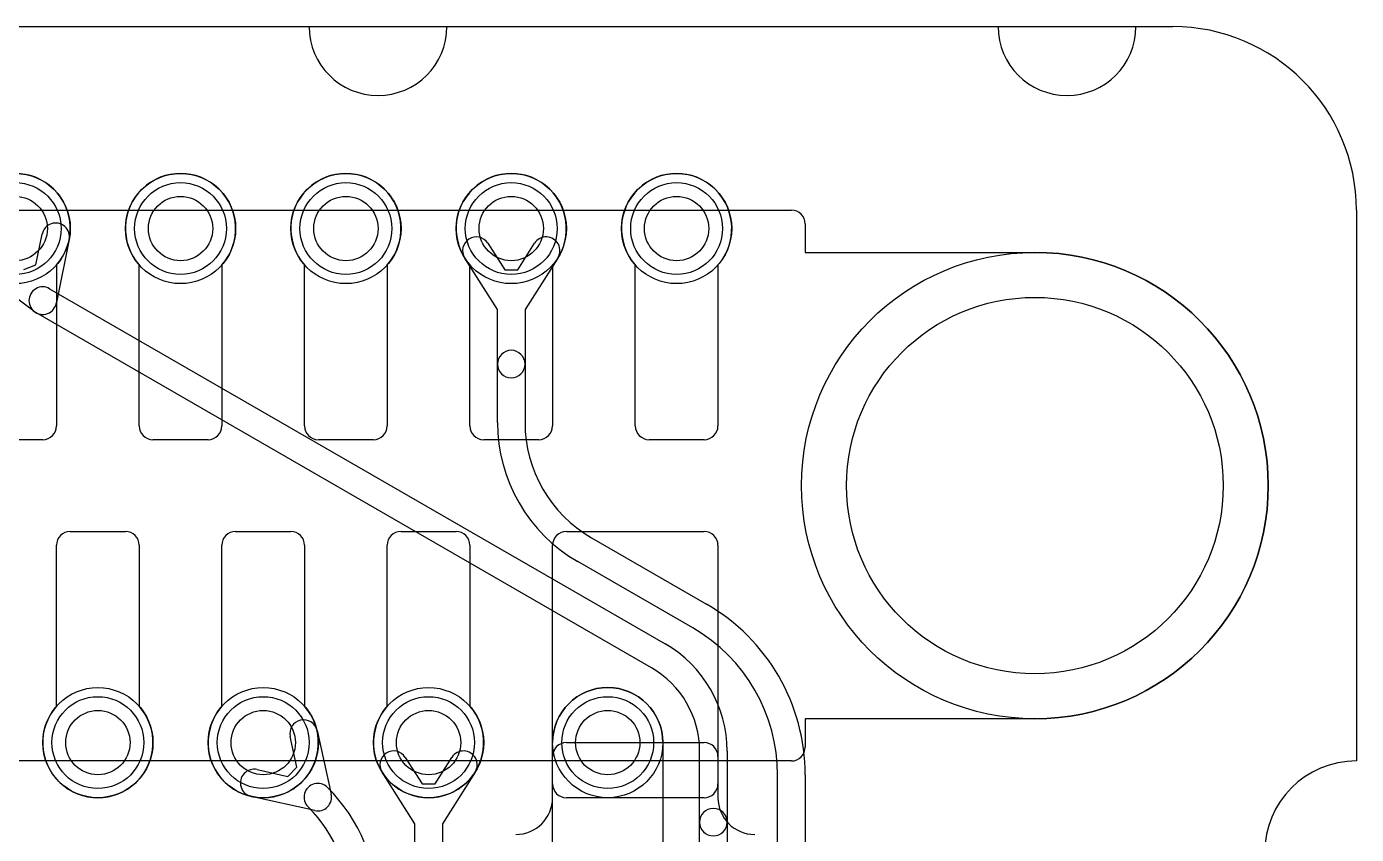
# Model space of a CAD drawing. Extents: x 0 to 21, y -0.5 to 20.
# Drawn here: x 12.76 to 20, y 15.6 to 20 of the extents above; entities that cross this region are included whole.
import ezdxf

# ---------------------------------------------------------------- set-up
doc = ezdxf.new("R2010")
doc.units = 0
for name, color, linetype in [('Hole', 1, 'CONTINUOUS'), ('L1', 3, 'CONTINUOUS'), ('L2', 3, 'CONTINUOUS'), ('L3', 3, 'CONTINUOUS'), ('L4', 3, 'CONTINUOUS'), ('Outline', 7, 'CONTINUOUS'), ('PartsArea-A', 111, 'CONTINUOUS'), ('PartsArea-B', 111, 'CONTINUOUS'), ('Resist-A', 2, 'CONTINUOUS'), ('Resist-B', 2, 'CONTINUOUS')]:
    doc.layers.add(name, color=color, linetype=linetype)

msp = doc.modelspace()

# ---------------------------------------------------------------- linework, layer by layer
at = {"layer": 'Hole'}
for centre, radius in [((12.7, 18.9), 0.175), ((13.6, 18.9), 0.175), ((14.5, 18.9), 0.175), ((15.4, 18.9), 0.175), ((16.3, 18.9), 0.175), ((18.25, 17.5), 1.025), ((13.15, 16.1), 0.175), ((14.05, 16.1), 0.175), ((14.95, 16.1), 0.175), ((15.925, 16.1), 0.175)]:
    msp.add_circle(centre, radius, dxfattribs=at)
at = {"layer": 'L1'}
for p, q in [((12.925, 18.70157), (12.925, 17.825)), ((13.375, 17.825), (13.375, 18.70157)), ((13.825, 18.70157), (13.825, 17.825)), ((14.275, 17.825), (14.275, 18.70157)), ((14.725, 18.70157), (14.725, 17.825)), ((15.175, 17.825), (15.175, 18.70157)), ((15.625, 18.70157), (15.625, 17.825)), ((16.075, 17.825), (16.075, 18.70157)), ((16.525, 18.70157), (16.525, 17.825)), ((12.85, 17.75), (12.55, 17.75)), ((13.75, 17.75), (13.45, 17.75)), ((14.65, 17.75), (14.35, 17.75)), ((15.55, 17.75), (15.25, 17.75)), ((16.45, 17.75), (16.15, 17.75)), ((13, 17.25), (13.3, 17.25)), ((13.9, 17.25), (14.2, 17.25)), ((14.8, 17.25), (15.1, 17.25)), ((15.7, 17.25), (16.45, 17.25)), ((12.925, 16.29843), (12.925, 17.175)), ((13.375, 17.175), (13.375, 16.29843)), ((13.825, 16.29843), (13.825, 17.175)), ((14.275, 17.175), (14.275, 16.29843)), ((14.725, 16.29843), (14.725, 17.175)), ((15.175, 17.175), (15.175, 16.29843)), ((15.625, 15.875), (15.625, 17.175)), ((16.525, 17.175), (16.525, 15.875)), ((15.69997, 16.1), (16.45003, 16.1)), ((15.625, 15.8), (15.625, 16.02503)), ((16.525, 16.02503), (16.525, 15.8)), ((16.45, 15.8), (15.7, 15.8))]:
    msp.add_line(p, q, dxfattribs=at)
for centre in [(12.7, 18.9), (13.6, 18.9), (14.5, 18.9), (15.4, 18.9), (16.3, 18.9), (13.15, 16.1), (14.05, 16.1), (14.95, 16.1), (15.925, 16.1)]:
    msp.add_circle(centre, 0.3, dxfattribs=at)
for centre, radius, start, end in [((12.7, 18.9), 0.3, -41.409429, -138.590571), ((13.6, 18.9), 0.3, -41.409429, -138.590571), ((14.5, 18.9), 0.3, -41.409429, -138.590571), ((15.4, 18.9), 0.3, -41.409429, -138.590571), ((16.3, 18.9), 0.3, -41.409429, -138.590571), ((12.85, 17.825), 0.075, -90, 0), ((13.45, 17.825), 0.075, 180, -90), ((13.75, 17.825), 0.075, -90, 0), ((14.35, 17.825), 0.075, 180, -90), ((14.65, 17.825), 0.075, -90, 0), ((15.25, 17.825), 0.075, 180, -90), ((15.55, 17.825), 0.075, -90, 0), ((16.15, 17.825), 0.075, 180, -90), ((16.45, 17.825), 0.075, -90, 0), ((13, 17.175), 0.075, 90, 180), ((13.3, 17.175), 0.075, 0, 90), ((13.9, 17.175), 0.075, 90, 180), ((14.2, 17.175), 0.075, 0, 90), ((14.8, 17.175), 0.075, 90, 180), ((15.1, 17.175), 0.075, 0, 90), ((15.7, 17.175), 0.075, 90, 180), ((16.45, 17.175), 0.075, 0, 90), ((13.15, 16.1), 0.3, 138.590571, 41.409429), ((14.05, 16.1), 0.3, 138.590571, 41.409429), ((14.95, 16.1), 0.3, 138.590571, 41.409429), ((15.69997, 16.02503), 0.07497, 90, 180), ((16.45003, 16.02503), 0.07497, 0, 90), ((15.7, 15.875), 0.075, 180, -90), ((16.45, 15.875), 0.075, -90, 0), ((15.425, 15.8), 0.2, -90, 0), ((16.725, 15.8), 0.2, 180, -90)]:
    msp.add_arc(centre, radius, start, end, dxfattribs=at)
at = {"layer": 'L2'}
for p, q in [((12.81294, 18.70255), (12.84699, 18.87013)), ((12.99399, 18.84025), (12.92438, 18.49768)), ((15.27335, 18.81964), (15.36495, 18.67526)), ((15.43505, 18.67526), (15.52665, 18.81964)), ((12.74745, 18.67754), (12.81294, 18.70255)), ((15.325, 18.45822), (15.14669, 18.73928)), ((15.36495, 18.67526), (15.43505, 18.67526)), ((15.65331, 18.73928), (15.475, 18.45822)), ((12.80092, 18.45061), (12.52072, 18.65947)), ((12.8875, 18.57227), (16.2375, 16.63815)), ((15.325, 18.16169), (15.325, 18.45822)), ((15.475, 18.45822), (15.475, 18.16169)), ((16.1625, 16.50824), (12.8125, 18.44237)), ((15.325, 17.84338), (15.325, 18.16169)), ((15.475, 18.16169), (15.475, 17.84338)), ((15.8375, 17.21551), (16.4625, 16.85467)), ((16.3875, 16.72476), (15.7625, 17.08561)), ((15.625, 15.4), (15.625, 16.1)), ((16.225, 16.1), (16.225, 15.4)), ((16.425, 15.66679), (16.425, 16.05359)), ((16.575, 16.05359), (16.575, 15.66679)), ((16.85, 15), (16.85, 15.92369)), ((17, 15.92369), (17, 15)), ((16.425, 15.29766), (16.425, 15.66679)), ((16.575, 15.66679), (16.575, 15.29766))]:
    msp.add_line(p, q, dxfattribs=at)
for centre in [(12.7, 18.9), (15.4, 18.9), (15.925, 16.1)]:
    msp.add_circle(centre, 0.3, dxfattribs=at)
for centre, radius, start, end in [((12.92049, 18.85519), 0.075, -11.489712, 168.51358), ((15.21002, 18.77946), 0.075, 32.393266, -147.607741), ((15.58998, 18.77946), 0.075, -32.393266, 147.607741), ((12.85, 18.50732), 0.075, 59.999272, -119.999956), ((12.85, 18.50732), 0.075, -130.874741, -7.38464), ((15.4, 18.16169), 0.075, 0, 180), ((15.4, 18.16169), 0.075, 180, 0), ((16.2, 17.84338), 0.875, 180, -120.000012), ((16.2, 17.84338), 0.725, 180, -119.999937), ((15.925, 15.92369), 1.075, 0, 60.000072), ((15.925, 15.92369), 0.925, 0, 59.999892), ((15.9, 16.05358), 0.675, 0.000849, 60.000227), ((15.9, 16.05358), 0.525, 0.001091, 59.999818), ((15.925, 16.1), 0.3, 0, 180), ((16.5, 15.66679), 0.075, 0, 180), ((16.5, 15.66679), 0.075, 180, 0)]:
    msp.add_arc(centre, radius, start, end, dxfattribs=at)
at = {"layer": 'L3'}
for p, q in [((15.625, 15.4), (15.625, 16.1)), ((16.225, 16.1), (16.225, 15.4))]:
    msp.add_line(p, q, dxfattribs=at)
msp.add_circle((15.925, 16.1), 0.3, dxfattribs=at)
msp.add_arc((15.925, 16.1), 0.3, 0, 180, dxfattribs=at)
at = {"layer": 'L4'}
for p, q in [((12.925, 18.70157), (12.925, 17.825)), ((13.375, 17.825), (13.375, 18.70157)), ((13.825, 18.70157), (13.825, 17.825)), ((14.275, 17.825), (14.275, 18.70157)), ((14.725, 18.70157), (14.725, 17.825)), ((15.175, 17.825), (15.175, 18.70157)), ((15.625, 18.70157), (15.625, 17.825)), ((16.075, 17.825), (16.075, 18.70157)), ((16.525, 18.70157), (16.525, 17.825)), ((12.85, 17.75), (12.55, 17.75)), ((13.75, 17.75), (13.45, 17.75)), ((14.65, 17.75), (14.35, 17.75)), ((15.55, 17.75), (15.25, 17.75)), ((16.45, 17.75), (16.15, 17.75)), ((13, 17.25), (13.3, 17.25)), ((13.9, 17.25), (14.2, 17.25)), ((14.8, 17.25), (15.1, 17.25)), ((15.7, 17.25), (16.45, 17.25)), ((12.925, 16.29843), (12.925, 17.175)), ((13.375, 17.175), (13.375, 16.29843)), ((13.825, 16.29843), (13.825, 17.175)), ((14.275, 17.175), (14.275, 16.29843)), ((14.725, 16.29843), (14.725, 17.175)), ((15.175, 17.175), (15.175, 16.29843)), ((15.625, 15.875), (15.625, 17.175)), ((16.525, 17.175), (16.525, 15.875)), ((14.34277, 16.16547), (14.42017, 15.81939)), ((14.23371, 15.96588), (14.19639, 16.13273)), ((15.69997, 16.1), (16.45003, 16.1)), ((14.82335, 16.01964), (14.91495, 15.87526)), ((14.98505, 15.87526), (15.07665, 16.01964)), ((15.625, 15.8), (15.625, 16.02503)), ((16.525, 16.02503), (16.525, 15.8)), ((14.01727, 15.95361), (14.18412, 15.91629)), ((14.18412, 15.91629), (14.23371, 15.96588)), ((14.875, 15.65822), (14.69669, 15.93928)), ((15.20331, 15.93928), (15.025, 15.65822)), ((14.91495, 15.87526), (14.98505, 15.87526)), ((14.33061, 15.72983), (13.98453, 15.80723)), ((16.45, 15.8), (15.7, 15.8)), ((14.875, 12.17918), (14.875, 15.65822)), ((15.025, 15.65822), (15.025, 12.17918))]:
    msp.add_line(p, q, dxfattribs=at)
for centre in [(12.7, 18.9), (13.6, 18.9), (14.5, 18.9), (15.4, 18.9), (16.3, 18.9), (13.15, 16.1), (14.05, 16.1), (14.95, 16.1), (15.925, 16.1)]:
    msp.add_circle(centre, 0.3, dxfattribs=at)
for centre, radius, start, end in [((12.7, 18.9), 0.3, -41.409429, -138.590571), ((13.6, 18.9), 0.3, -41.409429, -138.590571), ((14.5, 18.9), 0.3, -41.409429, -138.590571), ((15.4, 18.9), 0.3, -41.409429, -138.590571), ((16.3, 18.9), 0.3, -41.409429, -138.590571), ((12.85, 17.825), 0.075, -90, 0), ((13.45, 17.825), 0.075, 180, -90), ((13.75, 17.825), 0.075, -90, 0), ((14.35, 17.825), 0.075, 180, -90), ((14.65, 17.825), 0.075, -90, 0), ((15.25, 17.825), 0.075, 180, -90), ((15.55, 17.825), 0.075, -90, 0), ((16.15, 17.825), 0.075, 180, -90), ((16.45, 17.825), 0.075, -90, 0), ((13, 17.175), 0.075, 90, 180), ((13.3, 17.175), 0.075, 0, 90), ((13.9, 17.175), 0.075, 90, 180), ((14.2, 17.175), 0.075, 0, 90), ((14.8, 17.175), 0.075, 90, 180), ((15.1, 17.175), 0.075, 0, 90), ((15.7, 17.175), 0.075, 90, 180), ((16.45, 17.175), 0.075, 0, 90), ((13.15, 16.1), 0.3, 138.590571, 41.409429), ((14.05, 16.1), 0.3, 138.590571, 41.409429), ((14.95, 16.1), 0.3, 138.590571, 41.409429), ((14.26958, 16.1491), 0.075, 12.607528, -167.393385), ((15.69997, 16.02503), 0.07497, 90, 180), ((16.45003, 16.02503), 0.07497, 0, 90), ((14.76002, 15.97946), 0.075, 32.393266, -147.607741), ((15.13998, 15.97946), 0.075, -32.393266, 147.607741), ((14.0009, 15.88042), 0.075, 77.392472, -102.606615), ((14.34699, 15.80301), 0.075, 44.994598, -135.000469), ((13.73616, 15.19219), 0.93884, 0, 44.999137), ((15.7, 15.875), 0.075, 180, -90), ((16.45, 15.875), 0.075, -90, 0), ((14.34698, 15.80302), 0.075, -102.607528, 12.607528), ((15.425, 15.8), 0.2, -90, 0), ((16.725, 15.8), 0.2, 180, -90), ((13.73616, 15.19219), 0.78884, 0, 44.999486)]:
    msp.add_arc(centre, radius, start, end, dxfattribs=at)
at = {"layer": 'Outline'}
for p, q in [((5.7, 20), (14.3, 20)), ((15.05, 20), (18.05, 20)), ((18.8, 20), (19, 20)), ((20, 19), (20, 16))]:
    msp.add_line(p, q, dxfattribs=at)
for centre, radius, start, end in [((14.675, 20), 0.375, 180, 0), ((18.425, 20), 0.375, 180, 0), ((19, 19), 1, 0, 90), ((20, 15.5), 0.5, 90, -90)]:
    msp.add_arc(centre, radius, start, end, dxfattribs=at)
at = {"layer": 'PartsArea-A'}
for p, q in [((1, 20), (19, 20)), ((20, 19), (20, 16))]:
    msp.add_line(p, q, dxfattribs=at)
for centre, radius, start, end in [((19, 19), 1, 0, 90), ((20, 15.5), 0.5, 90, -90)]:
    msp.add_arc(centre, radius, start, end, dxfattribs=at)
at = {"layer": 'PartsArea-B'}
for p, q in [((1, 20), (19, 20)), ((20, 19), (20, 16))]:
    msp.add_line(p, q, dxfattribs=at)
for centre, radius, start, end in [((19, 19), 1, 0, 90), ((20, 15.5), 0.5, 90, -90)]:
    msp.add_arc(centre, radius, start, end, dxfattribs=at)
at = {"layer": 'Resist-A'}
for p, q in [((3.075, 19), (16.925, 19)), ((17, 18.925), (17, 18.77)), ((17, 18.77), (18.25, 18.77)), ((18.25, 16.23), (17, 16.23)), ((17, 16.23), (17, 16.075)), ((16.925, 16), (3.075, 16))]:
    msp.add_line(p, q, dxfattribs=at)
for centre, radius in [((12.7, 18.9), 0.25), ((13.6, 18.9), 0.25), ((14.5, 18.9), 0.25), ((15.4, 18.9), 0.25), ((16.3, 18.9), 0.25), ((18.25, 17.5), 1.27), ((13.15, 16.1), 0.25), ((14.05, 16.1), 0.25), ((14.95, 16.1), 0.25), ((15.925, 16.1), 0.25)]:
    msp.add_circle(centre, radius, dxfattribs=at)
for centre, radius, start, end in [((16.925, 18.925), 0.075, 0, 90), ((18.25, 17.5), 1.27, -90, 90), ((16.925, 16.075), 0.075, -90, 0)]:
    msp.add_arc(centre, radius, start, end, dxfattribs=at)
at = {"layer": 'Resist-B'}
for p, q in [((3.075, 19), (16.925, 19)), ((17, 18.925), (17, 18.77)), ((17, 18.77), (18.25, 18.77)), ((18.25, 16.23), (17, 16.23)), ((17, 16.23), (17, 16.075)), ((16.925, 16), (3.075, 16))]:
    msp.add_line(p, q, dxfattribs=at)
for centre, radius in [((12.7, 18.9), 0.25), ((13.6, 18.9), 0.25), ((14.5, 18.9), 0.25), ((15.4, 18.9), 0.25), ((16.3, 18.9), 0.25), ((18.25, 17.5), 1.27), ((13.15, 16.1), 0.25), ((14.05, 16.1), 0.25), ((14.95, 16.1), 0.25), ((15.925, 16.1), 0.25)]:
    msp.add_circle(centre, radius, dxfattribs=at)
for centre, radius, start, end in [((16.925, 18.925), 0.075, 0, 90), ((18.25, 17.5), 1.27, -90, 90), ((16.925, 16.075), 0.075, -90, 0)]:
    msp.add_arc(centre, radius, start, end, dxfattribs=at)

doc.saveas('drawing.dxf')
